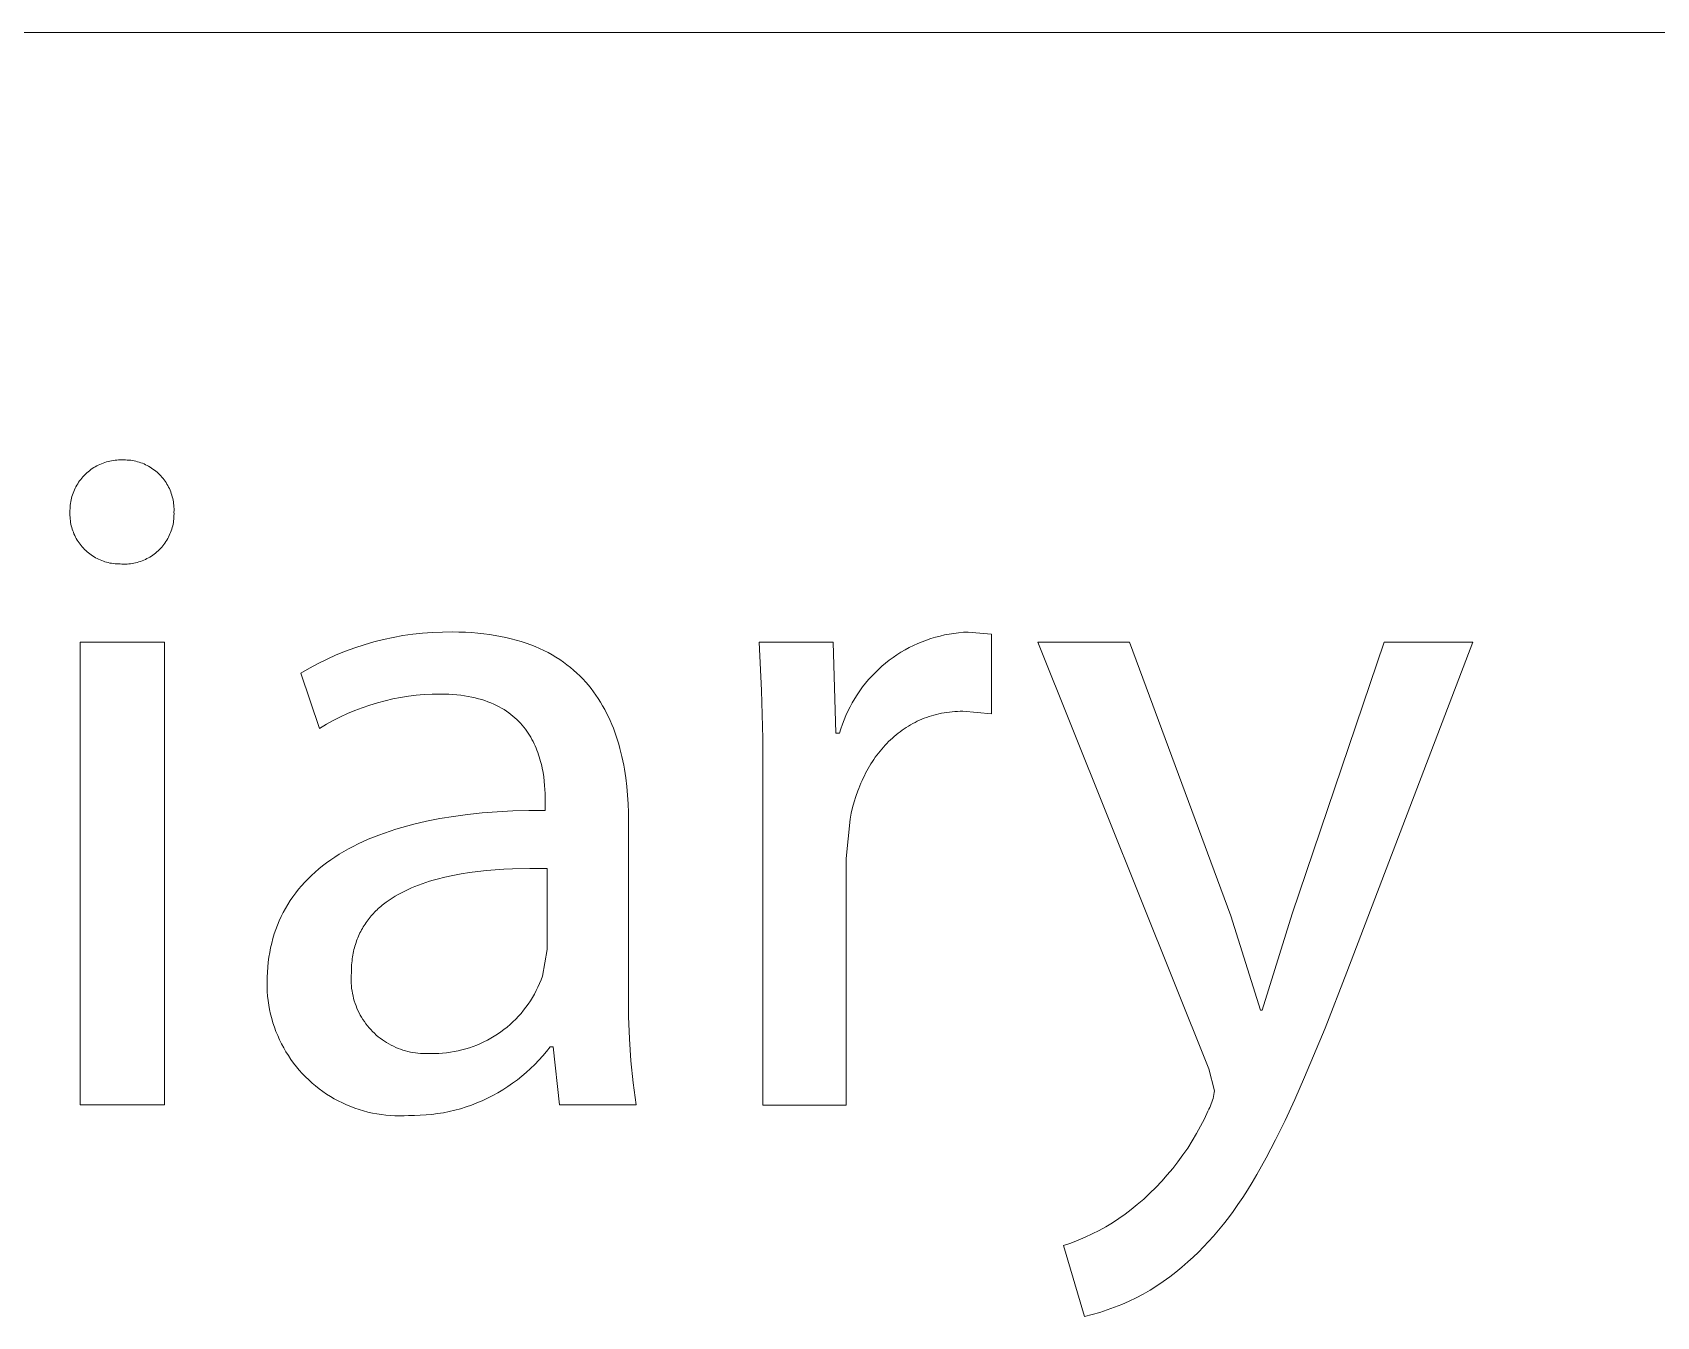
# Model space of a CAD drawing. Header units: millimetres. Extents: x 2840 to 6121, y 744 to 3036.
# Drawn here: x 5921.2 to 5977, y 1066.7 to 1110.8 of the extents above; entities that cross this region are included whole.
import ezdxf

# ---------------------------------------------------------------- set-up
doc = ezdxf.new("R2010")
doc.units = ezdxf.units.MM
doc.header["$MEASUREMENT"] = 0
doc.layers.add('Domyślny', color=7, linetype='Continuous', true_color=0x000000)

msp = doc.modelspace()

# ---------------------------------------------------------------- linework, layer by layer
at = {"layer": 'Domyślny', "color": 18, "lineweight": 15, "true_color": 0x000000}
for p, q in [((6117.842, 1110.844), (4881.001, 1110.844)), ((5923.585, 1096.054), (5923.642, 1096.074)), ((5923.642, 1096.074), (5923.7, 1096.092)), ((5923.7, 1096.092), (5923.758, 1096.107)), ((5923.758, 1096.107), (5923.817, 1096.121)), ((5923.817, 1096.121), (5923.876, 1096.133)), ((5923.876, 1096.133), (5923.936, 1096.142)), ((5923.936, 1096.142), (5923.996, 1096.15)), ((5923.996, 1096.15), (5924.056, 1096.156)), ((5924.056, 1096.156), (5924.116, 1096.159)), ((5924.116, 1096.159), (5924.177, 1096.16)), ((5924.177, 1096.16), (5924.237, 1096.159)), ((5924.237, 1096.159), (5924.296, 1096.161)), ((5924.296, 1096.161), (5924.356, 1096.161)), ((5924.356, 1096.161), (5924.415, 1096.158)), ((5924.415, 1096.158), (5924.474, 1096.154)), ((5924.474, 1096.154), (5924.533, 1096.147)), ((5924.533, 1096.147), (5924.591, 1096.139)), ((5924.591, 1096.139), (5924.65, 1096.128)), ((5924.65, 1096.128), (5924.708, 1096.115)), ((5924.708, 1096.115), (5924.765, 1096.101)), ((5924.765, 1096.101), (5924.822, 1096.084)), ((5924.822, 1096.084), (5924.878, 1096.065)), ((5924.878, 1096.065), (5924.934, 1096.045)), ((5922.814, 1095.493), (5922.852, 1095.539)), ((5922.852, 1095.539), (5922.892, 1095.585)), ((5922.892, 1095.585), (5922.933, 1095.629)), ((5922.933, 1095.629), (5922.975, 1095.672)), ((5922.975, 1095.672), (5923.02, 1095.713)), ((5923.02, 1095.713), (5923.065, 1095.753)), ((5923.065, 1095.753), (5923.112, 1095.791)), ((5923.112, 1095.791), (5923.16, 1095.827)), ((5923.16, 1095.827), (5923.21, 1095.862)), ((5923.21, 1095.862), (5923.26, 1095.895)), ((5923.26, 1095.895), (5923.312, 1095.926)), ((5923.312, 1095.926), (5923.365, 1095.955)), ((5923.365, 1095.955), (5923.419, 1095.983)), ((5923.419, 1095.983), (5923.473, 1096.008)), ((5923.473, 1096.008), (5923.529, 1096.032)), ((5923.529, 1096.032), (5923.585, 1096.054)), ((5924.934, 1096.045), (5924.989, 1096.022)), ((5924.989, 1096.022), (5925.043, 1095.998)), ((5925.043, 1095.998), (5925.096, 1095.972)), ((5925.096, 1095.972), (5925.148, 1095.944)), ((5925.148, 1095.944), (5925.199, 1095.914)), ((5925.199, 1095.914), (5925.249, 1095.882)), ((5925.249, 1095.882), (5925.298, 1095.849)), ((5925.298, 1095.849), (5925.346, 1095.814)), ((5925.346, 1095.814), (5925.393, 1095.777)), ((5925.393, 1095.777), (5925.438, 1095.739)), ((5925.438, 1095.739), (5925.482, 1095.699)), ((5925.482, 1095.699), (5925.524, 1095.658)), ((5925.524, 1095.658), (5925.565, 1095.615)), ((5925.565, 1095.615), (5925.605, 1095.571)), ((5925.605, 1095.571), (5925.643, 1095.525)), ((5925.643, 1095.525), (5925.679, 1095.479)), ((5922.513, 1094.905), (5922.531, 1094.962)), ((5922.531, 1094.962), (5922.551, 1095.019)), ((5922.551, 1095.019), (5922.572, 1095.076)), ((5922.572, 1095.076), (5922.596, 1095.131)), ((5922.596, 1095.131), (5922.622, 1095.186)), ((5922.622, 1095.186), (5922.649, 1095.24)), ((5922.649, 1095.24), (5922.679, 1095.293)), ((5922.679, 1095.293), (5922.71, 1095.344)), ((5922.71, 1095.344), (5922.743, 1095.395)), ((5922.743, 1095.395), (5922.778, 1095.444)), ((5922.778, 1095.444), (5922.814, 1095.493)), ((5925.679, 1095.479), (5925.714, 1095.431)), ((5925.714, 1095.431), (5925.747, 1095.381)), ((5925.747, 1095.381), (5925.778, 1095.331)), ((5925.778, 1095.331), (5925.808, 1095.28)), ((5925.808, 1095.28), (5925.835, 1095.227)), ((5925.835, 1095.227), (5925.861, 1095.174)), ((5925.861, 1095.174), (5925.885, 1095.12)), ((5925.885, 1095.12), (5925.908, 1095.065)), ((5925.908, 1095.065), (5925.928, 1095.009)), ((5925.928, 1095.009), (5925.946, 1094.953)), ((5925.946, 1094.953), (5925.962, 1094.896)), ((5922.444, 1094.428), (5922.446, 1094.488)), ((5922.445, 1094.368), (5922.444, 1094.428)), ((5922.446, 1094.488), (5922.449, 1094.549)), ((5922.449, 1094.549), (5922.455, 1094.609)), ((5922.455, 1094.609), (5922.462, 1094.669)), ((5922.462, 1094.669), (5922.472, 1094.728)), ((5922.472, 1094.728), (5922.484, 1094.788)), ((5922.484, 1094.788), (5922.497, 1094.846)), ((5922.497, 1094.846), (5922.513, 1094.905)), ((5925.962, 1094.896), (5925.977, 1094.838)), ((5925.977, 1094.838), (5925.989, 1094.78)), ((5925.989, 1094.78), (5925.999, 1094.722)), ((5925.999, 1094.722), (5926.007, 1094.663)), ((5926.007, 1094.663), (5926.014, 1094.604)), ((5926.014, 1094.604), (5926.018, 1094.545)), ((5926.018, 1094.545), (5926.02, 1094.486)), ((5926.02, 1094.427), (5926.018, 1094.368)), ((5926.02, 1094.486), (5926.02, 1094.427)), ((5922.444, 1094.309), (5922.445, 1094.368)), ((5922.444, 1094.25), (5922.444, 1094.309)), ((5922.447, 1094.191), (5922.444, 1094.25)), ((5922.452, 1094.132), (5922.447, 1094.191)), ((5922.458, 1094.073), (5922.452, 1094.132)), ((5922.467, 1094.015), (5922.458, 1094.073)), ((5922.478, 1093.957), (5922.467, 1094.015)), ((5922.49, 1093.899), (5922.478, 1093.957)), ((5922.505, 1093.842), (5922.49, 1093.899)), ((5922.522, 1093.785), (5922.505, 1093.842)), ((5925.959, 1093.84), (5925.943, 1093.783)), ((5925.974, 1093.897), (5925.959, 1093.84)), ((5925.987, 1093.955), (5925.974, 1093.897)), ((5925.997, 1094.014), (5925.987, 1093.955)), ((5926.006, 1094.072), (5925.997, 1094.014)), ((5926.012, 1094.131), (5926.006, 1094.072)), ((5926.017, 1094.19), (5926.012, 1094.131)), ((5926.019, 1094.249), (5926.017, 1094.19)), ((5926.018, 1094.368), (5926.02, 1094.308)), ((5926.02, 1094.308), (5926.019, 1094.249)), ((5922.54, 1093.729), (5922.522, 1093.785)), ((5922.561, 1093.674), (5922.54, 1093.729)), ((5922.583, 1093.619), (5922.561, 1093.674)), ((5922.608, 1093.565), (5922.583, 1093.619)), ((5922.634, 1093.512), (5922.608, 1093.565)), ((5922.662, 1093.46), (5922.634, 1093.512)), ((5922.691, 1093.409), (5922.662, 1093.46)), ((5922.723, 1093.359), (5922.691, 1093.409)), ((5922.756, 1093.31), (5922.723, 1093.359)), ((5922.791, 1093.263), (5922.756, 1093.31)), ((5925.709, 1093.307), (5925.674, 1093.259)), ((5925.742, 1093.356), (5925.709, 1093.307)), ((5925.773, 1093.406), (5925.742, 1093.356)), ((5925.803, 1093.457), (5925.773, 1093.406)), ((5925.831, 1093.51), (5925.803, 1093.457)), ((5925.857, 1093.563), (5925.831, 1093.51)), ((5925.881, 1093.617), (5925.857, 1093.563)), ((5925.904, 1093.671), (5925.881, 1093.617)), ((5925.924, 1093.727), (5925.904, 1093.671)), ((5925.943, 1093.783), (5925.924, 1093.727)), ((5922.828, 1093.216), (5922.791, 1093.263)), ((5922.866, 1093.171), (5922.828, 1093.216)), ((5922.905, 1093.127), (5922.866, 1093.171)), ((5922.946, 1093.085), (5922.905, 1093.127)), ((5922.989, 1093.044), (5922.946, 1093.085)), ((5923.033, 1093.005), (5922.989, 1093.044)), ((5923.078, 1092.967), (5923.033, 1093.005)), ((5923.125, 1092.93), (5923.078, 1092.967)), ((5923.172, 1092.896), (5923.125, 1092.93)), ((5923.221, 1092.863), (5923.172, 1092.896)), ((5923.271, 1092.831), (5923.221, 1092.863)), ((5923.322, 1092.802), (5923.271, 1092.831)), ((5923.375, 1092.774), (5923.322, 1092.802)), ((5923.428, 1092.748), (5923.375, 1092.774)), ((5923.481, 1092.724), (5923.428, 1092.748)), ((5923.536, 1092.702), (5923.481, 1092.724)), ((5924.982, 1092.718), (5924.927, 1092.696)), ((5925.036, 1092.743), (5924.982, 1092.718)), ((5925.089, 1092.769), (5925.036, 1092.743)), ((5925.141, 1092.796), (5925.089, 1092.769)), ((5925.192, 1092.826), (5925.141, 1092.796)), ((5925.243, 1092.858), (5925.192, 1092.826)), ((5925.292, 1092.891), (5925.243, 1092.858)), ((5925.34, 1092.926), (5925.292, 1092.891)), ((5925.386, 1092.962), (5925.34, 1092.926)), ((5925.432, 1093), (5925.386, 1092.962)), ((5925.476, 1093.04), (5925.432, 1093)), ((5925.518, 1093.081), (5925.476, 1093.04)), ((5925.559, 1093.123), (5925.518, 1093.081)), ((5925.599, 1093.167), (5925.559, 1093.123)), ((5925.637, 1093.213), (5925.599, 1093.167)), ((5925.674, 1093.259), (5925.637, 1093.213)), ((5923.592, 1092.681), (5923.536, 1092.702)), ((5923.648, 1092.663), (5923.592, 1092.681)), ((5923.704, 1092.646), (5923.648, 1092.663)), ((5923.762, 1092.632), (5923.704, 1092.646)), ((5923.819, 1092.619), (5923.762, 1092.632)), ((5923.877, 1092.609), (5923.819, 1092.619)), ((5923.936, 1092.6), (5923.877, 1092.609)), ((5923.995, 1092.594), (5923.936, 1092.6)), ((5924.053, 1092.589), (5923.995, 1092.594)), ((5924.112, 1092.587), (5924.053, 1092.589)), ((5924.172, 1092.587), (5924.112, 1092.587)), ((5924.231, 1092.583), (5924.172, 1092.587)), ((5924.29, 1092.581), (5924.231, 1092.583)), ((5924.349, 1092.581), (5924.29, 1092.581)), ((5924.408, 1092.584), (5924.349, 1092.581)), ((5924.467, 1092.588), (5924.408, 1092.584)), ((5924.526, 1092.595), (5924.467, 1092.588)), ((5924.585, 1092.603), (5924.526, 1092.595)), ((5924.643, 1092.614), (5924.585, 1092.603)), ((5924.701, 1092.626), (5924.643, 1092.614)), ((5924.758, 1092.641), (5924.701, 1092.626)), ((5924.815, 1092.657), (5924.758, 1092.641)), ((5924.871, 1092.676), (5924.815, 1092.657)), ((5924.927, 1092.696), (5924.871, 1092.676)), ((5932.884, 1089.909), (5933.215, 1089.993)), ((5933.215, 1089.993), (5933.549, 1090.065)), ((5933.549, 1090.065), (5933.886, 1090.125)), ((5933.886, 1090.125), (5934.224, 1090.173)), ((5934.224, 1090.173), (5934.564, 1090.21)), ((5934.564, 1090.21), (5934.905, 1090.235)), ((5934.905, 1090.235), (5935.246, 1090.248)), ((5935.246, 1090.248), (5935.588, 1090.25)), ((5935.588, 1090.25), (5935.813, 1090.247)), ((5935.813, 1090.247), (5936.033, 1090.24)), ((5936.033, 1090.24), (5936.248, 1090.228)), ((5936.248, 1090.228), (5936.457, 1090.212)), ((5936.457, 1090.212), (5936.662, 1090.191)), ((5936.662, 1090.191), (5936.861, 1090.165)), ((5936.861, 1090.165), (5937.055, 1090.135)), ((5937.055, 1090.135), (5937.244, 1090.101)), ((5937.244, 1090.101), (5937.428, 1090.063)), ((5937.428, 1090.063), (5937.608, 1090.02)), ((5937.608, 1090.02), (5937.782, 1089.974)), ((5937.782, 1089.974), (5937.952, 1089.923)), ((5937.952, 1089.923), (5938.117, 1089.869)), ((5951.726, 1089.914), (5951.878, 1089.971)), ((5951.878, 1089.971), (5952.032, 1090.023)), ((5952.032, 1090.023), (5952.187, 1090.07)), ((5952.187, 1090.07), (5952.344, 1090.112)), ((5952.344, 1090.112), (5952.502, 1090.148)), ((5952.502, 1090.148), (5952.662, 1090.179)), ((5952.662, 1090.179), (5952.822, 1090.204)), ((5952.822, 1090.204), (5952.983, 1090.224)), ((5952.983, 1090.224), (5953.145, 1090.239)), ((5953.145, 1090.239), (5953.307, 1090.247)), ((5953.307, 1090.247), (5954.115, 1090.171)), ((5954.115, 1090.171), (5954.115, 1087.439)), ((5922.795, 1089.899), (5925.69, 1089.899)), ((5922.795, 1074.002), (5922.795, 1089.899)), ((5925.69, 1089.899), (5925.69, 1074.002)), ((5931.281, 1089.322), (5931.593, 1089.462)), ((5931.593, 1089.462), (5931.91, 1089.59)), ((5931.91, 1089.59), (5932.231, 1089.708)), ((5932.231, 1089.708), (5932.555, 1089.814)), ((5932.555, 1089.814), (5932.884, 1089.909)), ((5938.117, 1089.869), (5938.278, 1089.81)), ((5938.278, 1089.81), (5938.434, 1089.748)), ((5938.434, 1089.748), (5938.585, 1089.682)), ((5938.585, 1089.682), (5938.732, 1089.613)), ((5938.732, 1089.613), (5938.874, 1089.54)), ((5938.874, 1089.54), (5939.013, 1089.464)), ((5939.013, 1089.464), (5939.146, 1089.384)), ((5939.146, 1089.384), (5939.276, 1089.302)), ((5946.212, 1088.246), (5946.128, 1089.898)), ((5946.128, 1089.898), (5948.674, 1089.898)), ((5948.674, 1089.898), (5948.761, 1086.773)), ((5950.599, 1089.278), (5950.73, 1089.374)), ((5950.73, 1089.374), (5950.864, 1089.465)), ((5950.864, 1089.465), (5951.001, 1089.552)), ((5951.001, 1089.552), (5951.141, 1089.634)), ((5951.141, 1089.634), (5951.284, 1089.712)), ((5951.284, 1089.712), (5951.429, 1089.784)), ((5951.429, 1089.784), (5951.576, 1089.852)), ((5951.576, 1089.852), (5951.726, 1089.914)), ((5961.581, 1075.247), (5955.703, 1089.899)), ((5955.703, 1089.899), (5958.849, 1089.899)), ((5958.849, 1089.899), (5962.335, 1080.503)), ((5964.444, 1080.568), (5967.601, 1089.899)), ((5970.649, 1089.899), (5966.323, 1078.569)), ((5967.601, 1089.899), (5970.649, 1089.899)), ((5930.376, 1088.84), (5930.672, 1089.011)), ((5931.021, 1086.939), (5930.376, 1088.84)), ((5930.672, 1089.011), (5930.974, 1089.172)), ((5930.974, 1089.172), (5931.281, 1089.322)), ((5939.276, 1089.302), (5939.401, 1089.215)), ((5939.401, 1089.215), (5939.523, 1089.126)), ((5939.523, 1089.126), (5939.64, 1089.034)), ((5939.64, 1089.034), (5939.753, 1088.939)), ((5939.753, 1088.939), (5939.862, 1088.841)), ((5939.862, 1088.841), (5939.968, 1088.74)), ((5949.997, 1088.734), (5950.11, 1088.851)), ((5950.11, 1088.851), (5950.227, 1088.964)), ((5950.227, 1088.964), (5950.347, 1089.073)), ((5950.347, 1089.073), (5950.471, 1089.177)), ((5950.471, 1089.177), (5950.599, 1089.278)), ((5939.968, 1088.74), (5940.069, 1088.636)), ((5940.069, 1088.636), (5940.167, 1088.53)), ((5940.167, 1088.53), (5940.261, 1088.421)), ((5940.261, 1088.421), (5940.351, 1088.309)), ((5940.351, 1088.309), (5940.438, 1088.196)), ((5949.588, 1088.231), (5949.684, 1088.362)), ((5949.684, 1088.362), (5949.784, 1088.49)), ((5949.784, 1088.49), (5949.889, 1088.614)), ((5949.889, 1088.614), (5949.997, 1088.734)), ((5932.748, 1087.738), (5932.491, 1087.65)), ((5933.009, 1087.818), (5932.748, 1087.738)), ((5933.273, 1087.888), (5933.009, 1087.818)), ((5933.538, 1087.949), (5933.273, 1087.888)), ((5933.806, 1088.001), (5933.538, 1087.949)), ((5934.075, 1088.043), (5933.806, 1088.001)), ((5934.346, 1088.076), (5934.075, 1088.043)), ((5934.617, 1088.1), (5934.346, 1088.076)), ((5934.889, 1088.114), (5934.617, 1088.1)), ((5935.162, 1088.119), (5934.889, 1088.114)), ((5935.312, 1088.117), (5935.162, 1088.119)), ((5935.459, 1088.112), (5935.312, 1088.117)), ((5935.601, 1088.104), (5935.459, 1088.112)), ((5935.739, 1088.092), (5935.601, 1088.104)), ((5935.873, 1088.077), (5935.739, 1088.092)), ((5936.003, 1088.06), (5935.873, 1088.077)), ((5936.13, 1088.039), (5936.003, 1088.06)), ((5936.252, 1088.015), (5936.13, 1088.039)), ((5936.371, 1087.989), (5936.252, 1088.015)), ((5936.486, 1087.959), (5936.371, 1087.989)), ((5936.597, 1087.927), (5936.486, 1087.959)), ((5936.705, 1087.893), (5936.597, 1087.927)), ((5936.809, 1087.856), (5936.705, 1087.893)), ((5936.91, 1087.816), (5936.809, 1087.856)), ((5937.007, 1087.774), (5936.91, 1087.816)), ((5937.101, 1087.73), (5937.007, 1087.774)), ((5937.191, 1087.683), (5937.101, 1087.73)), ((5940.438, 1088.196), (5940.521, 1088.079)), ((5940.521, 1088.079), (5940.601, 1087.961)), ((5940.601, 1087.961), (5940.677, 1087.84)), ((5940.677, 1087.84), (5940.749, 1087.718)), ((5940.749, 1087.718), (5940.819, 1087.593)), ((5946.256, 1086.592), (5946.212, 1088.246)), ((5949.251, 1087.677), (5949.328, 1087.82)), ((5949.328, 1087.82), (5949.41, 1087.96)), ((5949.41, 1087.96), (5949.497, 1088.097)), ((5949.497, 1088.097), (5949.588, 1088.231)), ((5931.494, 1087.21), (5931.255, 1087.079)), ((5931.737, 1087.333), (5931.494, 1087.21)), ((5931.985, 1087.447), (5931.737, 1087.333)), ((5932.236, 1087.553), (5931.985, 1087.447)), ((5932.491, 1087.65), (5932.236, 1087.553)), ((5937.278, 1087.635), (5937.191, 1087.683)), ((5937.363, 1087.584), (5937.278, 1087.635)), ((5937.443, 1087.532), (5937.363, 1087.584)), ((5937.521, 1087.477), (5937.443, 1087.532)), ((5937.596, 1087.421), (5937.521, 1087.477)), ((5937.668, 1087.363), (5937.596, 1087.421)), ((5937.737, 1087.303), (5937.668, 1087.363)), ((5937.803, 1087.242), (5937.737, 1087.303)), ((5937.867, 1087.179), (5937.803, 1087.242)), ((5937.927, 1087.115), (5937.867, 1087.179)), ((5940.819, 1087.593), (5940.885, 1087.466)), ((5940.885, 1087.466), (5940.948, 1087.338)), ((5940.948, 1087.338), (5941.008, 1087.208)), ((5941.008, 1087.208), (5941.065, 1087.076)), ((5948.991, 1087.082), (5949.049, 1087.234)), ((5949.049, 1087.234), (5949.111, 1087.384)), ((5949.111, 1087.384), (5949.178, 1087.532)), ((5949.178, 1087.532), (5949.251, 1087.677)), ((5951.485, 1087.144), (5951.408, 1087.104)), ((5951.562, 1087.182), (5951.485, 1087.144)), ((5951.641, 1087.218), (5951.562, 1087.182)), ((5951.721, 1087.252), (5951.641, 1087.218)), ((5951.801, 1087.285), (5951.721, 1087.252)), ((5951.883, 1087.315), (5951.801, 1087.285)), ((5951.966, 1087.344), (5951.883, 1087.315)), ((5952.05, 1087.37), (5951.966, 1087.344)), ((5952.135, 1087.395), (5952.05, 1087.37)), ((5952.221, 1087.418), (5952.135, 1087.395)), ((5952.307, 1087.438), (5952.221, 1087.418)), ((5952.395, 1087.456), (5952.307, 1087.438)), ((5952.484, 1087.473), (5952.395, 1087.456)), ((5952.574, 1087.487), (5952.484, 1087.473)), ((5952.664, 1087.499), (5952.574, 1087.487)), ((5952.756, 1087.509), (5952.664, 1087.499)), ((5952.849, 1087.517), (5952.756, 1087.509)), ((5952.942, 1087.522), (5952.849, 1087.517)), ((5953.037, 1087.526), (5952.942, 1087.522)), ((5953.132, 1087.527), (5953.037, 1087.526)), ((5954.115, 1087.439), (5953.132, 1087.527)), ((5931.255, 1087.079), (5931.021, 1086.939)), ((5937.985, 1087.049), (5937.927, 1087.115)), ((5938.04, 1086.983), (5937.985, 1087.049)), ((5938.093, 1086.914), (5938.04, 1086.983)), ((5938.143, 1086.845), (5938.093, 1086.914)), ((5938.191, 1086.775), (5938.143, 1086.845)), ((5938.237, 1086.704), (5938.191, 1086.775)), ((5938.28, 1086.632), (5938.237, 1086.704)), ((5938.321, 1086.559), (5938.28, 1086.632)), ((5941.065, 1087.076), (5941.118, 1086.942)), ((5941.118, 1086.942), (5941.169, 1086.807)), ((5941.169, 1086.807), (5941.216, 1086.67)), ((5941.216, 1086.67), (5941.261, 1086.532)), ((5946.259, 1084.937), (5946.256, 1086.592)), ((5948.761, 1086.773), (5948.893, 1086.773)), ((5948.893, 1086.773), (5948.939, 1086.928)), ((5948.939, 1086.928), (5948.991, 1087.082)), ((5950.705, 1086.606), (5950.641, 1086.547)), ((5950.77, 1086.663), (5950.705, 1086.606)), ((5950.836, 1086.719), (5950.77, 1086.663)), ((5950.904, 1086.773), (5950.836, 1086.719)), ((5950.973, 1086.826), (5950.904, 1086.773)), ((5951.042, 1086.876), (5950.973, 1086.826)), ((5951.113, 1086.925), (5951.042, 1086.876)), ((5951.185, 1086.973), (5951.113, 1086.925)), ((5951.259, 1087.018), (5951.185, 1086.973)), ((5951.333, 1087.062), (5951.259, 1087.018)), ((5951.408, 1087.104), (5951.333, 1087.062)), ((5938.359, 1086.486), (5938.321, 1086.559)), ((5938.396, 1086.411), (5938.359, 1086.486)), ((5938.43, 1086.337), (5938.396, 1086.411)), ((5938.462, 1086.261), (5938.43, 1086.337)), ((5938.493, 1086.186), (5938.462, 1086.261)), ((5938.521, 1086.11), (5938.493, 1086.186)), ((5938.548, 1086.033), (5938.521, 1086.11)), ((5938.572, 1085.957), (5938.548, 1086.033)), ((5941.261, 1086.532), (5941.303, 1086.393)), ((5941.303, 1086.393), (5941.342, 1086.252)), ((5941.342, 1086.252), (5941.379, 1086.11)), ((5941.379, 1086.11), (5941.413, 1085.968)), ((5950.172, 1086.018), (5950.119, 1085.946)), ((5950.227, 1086.09), (5950.172, 1086.018)), ((5950.282, 1086.16), (5950.227, 1086.09)), ((5950.339, 1086.228), (5950.282, 1086.16)), ((5950.397, 1086.295), (5950.339, 1086.228)), ((5950.456, 1086.36), (5950.397, 1086.295)), ((5950.516, 1086.424), (5950.456, 1086.36)), ((5950.578, 1086.486), (5950.516, 1086.424)), ((5950.641, 1086.547), (5950.578, 1086.486)), ((5938.595, 1085.88), (5938.572, 1085.957)), ((5938.617, 1085.804), (5938.595, 1085.88)), ((5938.636, 1085.727), (5938.617, 1085.804)), ((5938.655, 1085.651), (5938.636, 1085.727)), ((5938.671, 1085.575), (5938.655, 1085.651)), ((5938.7, 1085.423), (5938.671, 1085.575)), ((5941.413, 1085.968), (5941.444, 1085.824)), ((5941.444, 1085.824), (5941.473, 1085.679)), ((5941.473, 1085.679), (5941.499, 1085.533)), ((5941.499, 1085.533), (5941.544, 1085.24)), ((5949.829, 1085.48), (5949.785, 1085.398)), ((5949.874, 1085.561), (5949.829, 1085.48)), ((5949.92, 1085.641), (5949.874, 1085.561)), ((5949.968, 1085.719), (5949.92, 1085.641)), ((5950.017, 1085.796), (5949.968, 1085.719)), ((5950.068, 1085.871), (5950.017, 1085.796)), ((5950.119, 1085.946), (5950.068, 1085.871)), ((5938.724, 1085.274), (5938.7, 1085.423)), ((5938.742, 1085.126), (5938.724, 1085.274)), ((5938.757, 1084.982), (5938.742, 1085.126)), ((5938.767, 1084.842), (5938.757, 1084.982)), ((5941.544, 1085.24), (5941.58, 1084.944)), ((5941.58, 1084.944), (5941.608, 1084.646)), ((5946.259, 1074.001), (5946.259, 1084.937)), ((5949.586, 1084.968), (5949.551, 1084.879)), ((5949.623, 1085.056), (5949.586, 1084.968)), ((5949.662, 1085.144), (5949.623, 1085.056)), ((5949.701, 1085.23), (5949.662, 1085.144)), ((5949.742, 1085.314), (5949.701, 1085.23)), ((5949.785, 1085.398), (5949.742, 1085.314)), ((5938.774, 1084.705), (5938.767, 1084.842)), ((5938.777, 1084.574), (5938.774, 1084.705)), ((5938.778, 1084.448), (5938.777, 1084.574)), ((5938.778, 1084.12), (5938.778, 1084.448)), ((5941.608, 1084.646), (5941.626, 1084.347)), ((5941.626, 1084.347), (5941.637, 1084.048)), ((5949.394, 1084.414), (5949.341, 1084.221)), ((5949.452, 1084.603), (5949.394, 1084.414)), ((5949.516, 1084.788), (5949.452, 1084.603)), ((5949.551, 1084.879), (5949.516, 1084.788)), ((5934.699, 1083.75), (5935.151, 1083.839)), ((5935.151, 1083.839), (5935.62, 1083.915)), ((5935.62, 1083.915), (5936.106, 1083.98)), ((5936.106, 1083.98), (5936.608, 1084.033)), ((5936.608, 1084.033), (5937.126, 1084.073)), ((5937.126, 1084.073), (5937.661, 1084.101)), ((5937.661, 1084.101), (5938.212, 1084.117)), ((5938.212, 1084.117), (5938.778, 1084.12)), ((5941.637, 1084.048), (5941.641, 1083.749)), ((5949.253, 1083.823), (5949.122, 1082.468)), ((5949.294, 1084.024), (5949.253, 1083.823)), ((5949.341, 1084.221), (5949.294, 1084.024)), ((5932.874, 1083.203), (5933.06, 1083.275)), ((5933.06, 1083.275), (5933.25, 1083.345)), ((5933.25, 1083.345), (5933.444, 1083.412)), ((5933.444, 1083.412), (5933.642, 1083.475)), ((5933.642, 1083.475), (5933.845, 1083.536)), ((5933.845, 1083.536), (5934.052, 1083.594)), ((5934.052, 1083.594), (5934.263, 1083.649)), ((5934.263, 1083.649), (5934.699, 1083.75)), ((5941.641, 1083.749), (5941.641, 1077.805)), ((5931.7, 1082.615), (5931.854, 1082.708)), ((5931.854, 1082.708), (5932.013, 1082.797)), ((5932.013, 1082.797), (5932.177, 1082.884)), ((5932.177, 1082.884), (5932.344, 1082.968)), ((5932.344, 1082.968), (5932.517, 1083.049)), ((5932.517, 1083.049), (5932.693, 1083.128)), ((5932.693, 1083.128), (5932.874, 1083.203)), ((5930.868, 1082.001), (5930.995, 1082.11)), ((5930.995, 1082.11), (5931.127, 1082.217)), ((5931.127, 1082.217), (5931.263, 1082.32)), ((5931.263, 1082.32), (5931.404, 1082.421)), ((5931.404, 1082.421), (5931.55, 1082.52)), ((5931.55, 1082.52), (5931.7, 1082.615)), ((5937.651, 1082.112), (5937.352, 1082.098)), ((5938.25, 1082.125), (5937.651, 1082.112)), ((5938.844, 1082.121), (5938.25, 1082.125)), ((5938.844, 1079.346), (5938.844, 1082.121)), ((5949.122, 1082.468), (5949.122, 1074.001)), ((5930.405, 1081.535), (5930.513, 1081.656)), ((5930.513, 1081.656), (5930.627, 1081.773)), ((5930.627, 1081.773), (5930.745, 1081.888)), ((5930.745, 1081.888), (5930.868, 1082.001)), ((5934.421, 1081.556), (5934.299, 1081.509)), ((5934.545, 1081.602), (5934.421, 1081.556)), ((5934.671, 1081.645), (5934.545, 1081.602)), ((5934.8, 1081.685), (5934.671, 1081.645)), ((5934.93, 1081.724), (5934.8, 1081.685)), ((5935.062, 1081.761), (5934.93, 1081.724)), ((5935.332, 1081.828), (5935.062, 1081.761)), ((5935.607, 1081.887), (5935.332, 1081.828)), ((5935.889, 1081.939), (5935.607, 1081.887)), ((5936.175, 1081.984), (5935.889, 1081.939)), ((5936.465, 1082.022), (5936.175, 1081.984)), ((5936.758, 1082.053), (5936.465, 1082.022)), ((5937.054, 1082.078), (5936.758, 1082.053)), ((5937.352, 1082.098), (5937.054, 1082.078)), ((5929.931, 1080.892), (5930.016, 1081.026)), ((5930.016, 1081.026), (5930.106, 1081.157)), ((5930.106, 1081.157), (5930.201, 1081.286)), ((5930.201, 1081.286), (5930.3, 1081.412)), ((5930.3, 1081.412), (5930.405, 1081.535)), ((5933.413, 1081.042), (5933.315, 1080.972)), ((5933.514, 1081.109), (5933.413, 1081.042)), ((5933.618, 1081.174), (5933.514, 1081.109)), ((5933.725, 1081.236), (5933.618, 1081.174)), ((5933.835, 1081.295), (5933.725, 1081.236)), ((5933.947, 1081.352), (5933.835, 1081.295)), ((5934.062, 1081.407), (5933.947, 1081.352)), ((5934.179, 1081.459), (5934.062, 1081.407)), ((5934.299, 1081.509), (5934.179, 1081.459)), ((5929.637, 1080.329), (5929.703, 1080.474)), ((5929.703, 1080.474), (5929.774, 1080.616)), ((5929.774, 1080.616), (5929.85, 1080.755)), ((5929.85, 1080.755), (5929.931, 1080.892)), ((5932.759, 1080.451), (5932.723, 1080.406)), ((5932.797, 1080.496), (5932.759, 1080.451)), ((5932.835, 1080.539), (5932.797, 1080.496)), ((5932.875, 1080.582), (5932.835, 1080.539)), ((5932.915, 1080.624), (5932.875, 1080.582)), ((5932.956, 1080.666), (5932.915, 1080.624)), ((5932.998, 1080.707), (5932.956, 1080.666)), ((5933.041, 1080.747), (5932.998, 1080.707)), ((5933.085, 1080.786), (5933.041, 1080.747)), ((5933.129, 1080.825), (5933.085, 1080.786)), ((5933.174, 1080.863), (5933.129, 1080.825)), ((5933.221, 1080.9), (5933.174, 1080.863)), ((5933.315, 1080.972), (5933.221, 1080.9)), ((5962.335, 1080.503), (5963.351, 1077.258)), ((5963.416, 1077.258), (5964.444, 1080.568)), ((5929.42, 1079.724), (5929.467, 1079.879)), ((5929.467, 1079.879), (5929.519, 1080.032)), ((5929.519, 1080.032), (5929.575, 1080.182)), ((5929.575, 1080.182), (5929.637, 1080.329)), ((5932.411, 1079.913), (5932.385, 1079.859)), ((5932.437, 1079.965), (5932.411, 1079.913)), ((5932.465, 1080.017), (5932.437, 1079.965)), ((5932.494, 1080.069), (5932.465, 1080.017)), ((5932.523, 1080.119), (5932.494, 1080.069)), ((5932.554, 1080.169), (5932.523, 1080.119)), ((5932.586, 1080.218), (5932.554, 1080.169)), ((5932.619, 1080.266), (5932.586, 1080.218)), ((5932.652, 1080.313), (5932.619, 1080.266)), ((5932.687, 1080.36), (5932.652, 1080.313)), ((5932.723, 1080.406), (5932.687, 1080.36)), ((5929.308, 1079.242), (5929.34, 1079.405)), ((5929.34, 1079.405), (5929.378, 1079.566)), ((5929.378, 1079.566), (5929.42, 1079.724)), ((5932.205, 1079.339), (5932.19, 1079.277)), ((5932.22, 1079.4), (5932.205, 1079.339)), ((5932.237, 1079.46), (5932.22, 1079.4)), ((5932.255, 1079.52), (5932.237, 1079.46)), ((5932.274, 1079.578), (5932.255, 1079.52)), ((5932.294, 1079.636), (5932.274, 1079.578)), ((5932.315, 1079.693), (5932.294, 1079.636)), ((5932.337, 1079.749), (5932.315, 1079.693)), ((5932.361, 1079.804), (5932.337, 1079.749)), ((5932.385, 1079.859), (5932.361, 1079.804)), ((5938.68, 1078.428), (5938.844, 1079.346)), ((5929.241, 1078.737), (5929.258, 1078.908)), ((5929.258, 1078.908), (5929.281, 1079.076)), ((5929.281, 1079.076), (5929.308, 1079.242)), ((5932.124, 1078.819), (5932.119, 1078.75)), ((5932.13, 1078.887), (5932.124, 1078.819)), ((5932.137, 1078.954), (5932.13, 1078.887)), ((5932.145, 1079.02), (5932.137, 1078.954)), ((5932.155, 1079.086), (5932.145, 1079.02)), ((5932.165, 1079.15), (5932.155, 1079.086)), ((5932.177, 1079.214), (5932.165, 1079.15)), ((5932.19, 1079.277), (5932.177, 1079.214)), ((5929.218, 1078.209), (5929.221, 1078.388)), ((5929.219, 1078.053), (5929.218, 1078.209)), ((5929.221, 1078.388), (5929.228, 1078.564)), ((5929.228, 1078.564), (5929.241, 1078.737)), ((5932.108, 1078.449), (5932.105, 1078.361)), ((5932.105, 1078.361), (5932.105, 1078.272)), ((5932.105, 1078.272), (5932.109, 1078.184)), ((5932.114, 1078.537), (5932.108, 1078.449)), ((5932.116, 1078.68), (5932.114, 1078.609)), ((5932.114, 1078.609), (5932.114, 1078.537)), ((5932.119, 1078.75), (5932.116, 1078.68)), ((5938.583, 1078.176), (5938.634, 1078.301)), ((5938.634, 1078.301), (5938.68, 1078.428)), ((5966.323, 1078.569), (5965.573, 1076.646)), ((5929.226, 1077.897), (5929.219, 1078.053)), ((5929.238, 1077.741), (5929.226, 1077.897)), ((5929.255, 1077.586), (5929.238, 1077.741)), ((5932.109, 1078.184), (5932.115, 1078.096)), ((5932.115, 1078.096), (5932.124, 1078.008)), ((5932.124, 1078.008), (5932.137, 1077.921)), ((5932.137, 1077.921), (5932.152, 1077.834)), ((5932.152, 1077.834), (5932.171, 1077.748)), ((5932.171, 1077.748), (5932.192, 1077.662)), ((5932.192, 1077.662), (5932.216, 1077.577)), ((5938.267, 1077.582), (5938.338, 1077.696)), ((5938.338, 1077.696), (5938.405, 1077.813)), ((5938.405, 1077.813), (5938.469, 1077.932)), ((5938.469, 1077.932), (5938.528, 1078.053)), ((5938.528, 1078.053), (5938.583, 1078.176)), ((5941.641, 1077.805), (5941.641, 1077.042)), ((5929.278, 1077.432), (5929.255, 1077.586)), ((5929.306, 1077.278), (5929.278, 1077.432)), ((5929.339, 1077.126), (5929.306, 1077.278)), ((5929.378, 1076.974), (5929.339, 1077.126)), ((5932.216, 1077.577), (5932.244, 1077.493)), ((5932.244, 1077.493), (5932.274, 1077.41)), ((5932.274, 1077.41), (5932.307, 1077.329)), ((5932.307, 1077.329), (5932.342, 1077.248)), ((5932.342, 1077.248), (5932.381, 1077.168)), ((5932.381, 1077.168), (5932.422, 1077.09)), ((5932.422, 1077.09), (5932.466, 1077.014)), ((5937.855, 1077.049), (5937.944, 1077.15)), ((5937.944, 1077.15), (5938.031, 1077.254)), ((5938.031, 1077.254), (5938.113, 1077.36)), ((5938.113, 1077.36), (5938.192, 1077.47)), ((5938.192, 1077.47), (5938.267, 1077.582)), ((5963.351, 1077.258), (5963.416, 1077.258)), ((5929.421, 1076.825), (5929.378, 1076.974)), ((5929.47, 1076.676), (5929.421, 1076.825)), ((5929.524, 1076.53), (5929.47, 1076.676)), ((5929.583, 1076.385), (5929.524, 1076.53)), ((5932.466, 1077.014), (5932.513, 1076.939)), ((5932.513, 1076.939), (5932.562, 1076.866)), ((5932.562, 1076.866), (5932.613, 1076.794)), ((5932.613, 1076.794), (5932.667, 1076.724)), ((5932.667, 1076.724), (5932.724, 1076.656)), ((5932.724, 1076.656), (5932.782, 1076.59)), ((5932.782, 1076.59), (5932.843, 1076.526)), ((5932.843, 1076.526), (5932.907, 1076.465)), ((5937.25, 1076.514), (5937.359, 1076.595)), ((5937.359, 1076.595), (5937.464, 1076.679)), ((5937.464, 1076.679), (5937.566, 1076.766)), ((5937.566, 1076.766), (5937.666, 1076.857)), ((5937.666, 1076.857), (5937.762, 1076.952)), ((5937.762, 1076.952), (5937.855, 1077.049)), ((5941.641, 1077.042), (5941.668, 1076.279)), ((5965.573, 1076.646), (5964.87, 1074.953)), ((5929.647, 1076.243), (5929.583, 1076.385)), ((5929.715, 1076.102), (5929.647, 1076.243)), ((5929.789, 1075.965), (5929.715, 1076.102)), ((5932.907, 1076.465), (5932.972, 1076.405)), ((5932.972, 1076.405), (5933.039, 1076.348)), ((5933.039, 1076.348), (5933.108, 1076.293)), ((5933.108, 1076.293), (5933.179, 1076.241)), ((5933.179, 1076.241), (5933.252, 1076.191)), ((5933.252, 1076.191), (5933.326, 1076.143)), ((5933.326, 1076.143), (5933.402, 1076.099)), ((5933.402, 1076.099), (5933.48, 1076.056)), ((5933.48, 1076.056), (5933.559, 1076.017)), ((5933.559, 1076.017), (5933.639, 1075.98)), ((5933.639, 1075.98), (5933.721, 1075.946)), ((5936.172, 1075.967), (5936.3, 1076.012)), ((5936.3, 1076.012), (5936.426, 1076.06)), ((5936.426, 1076.06), (5936.55, 1076.113)), ((5936.55, 1076.113), (5936.672, 1076.169)), ((5936.672, 1076.169), (5936.792, 1076.23)), ((5936.792, 1076.23), (5936.91, 1076.295)), ((5936.91, 1076.295), (5937.026, 1076.364)), ((5937.026, 1076.364), (5937.14, 1076.437)), ((5937.14, 1076.437), (5937.25, 1076.514)), ((5938.942, 1076.002), (5938.819, 1075.844)), ((5939.052, 1076.002), (5938.942, 1076.002)), ((5939.27, 1074.003), (5939.052, 1076.002)), ((5941.668, 1076.279), (5941.72, 1075.518)), ((5929.867, 1075.83), (5929.789, 1075.965)), ((5929.95, 1075.697), (5929.867, 1075.83)), ((5930.037, 1075.568), (5929.95, 1075.697)), ((5930.129, 1075.441), (5930.037, 1075.568)), ((5930.225, 1075.318), (5930.129, 1075.441)), ((5933.721, 1075.946), (5933.803, 1075.915)), ((5933.803, 1075.915), (5933.887, 1075.887)), ((5933.887, 1075.887), (5933.971, 1075.862)), ((5933.971, 1075.862), (5934.057, 1075.839)), ((5934.057, 1075.839), (5934.143, 1075.82)), ((5934.143, 1075.82), (5934.229, 1075.803)), ((5934.229, 1075.803), (5934.317, 1075.79)), ((5934.317, 1075.79), (5934.404, 1075.779)), ((5934.404, 1075.779), (5934.492, 1075.772)), ((5934.492, 1075.772), (5934.58, 1075.768)), ((5934.58, 1075.768), (5934.669, 1075.766)), ((5934.669, 1075.766), (5934.757, 1075.768)), ((5934.757, 1075.768), (5934.845, 1075.773)), ((5934.845, 1075.773), (5934.98, 1075.772)), ((5934.98, 1075.772), (5935.115, 1075.775)), ((5935.115, 1075.775), (5935.249, 1075.783)), ((5935.249, 1075.783), (5935.383, 1075.796)), ((5935.383, 1075.796), (5935.517, 1075.813)), ((5935.517, 1075.813), (5935.65, 1075.835)), ((5935.65, 1075.835), (5935.782, 1075.862)), ((5935.782, 1075.862), (5935.914, 1075.892)), ((5935.914, 1075.892), (5936.044, 1075.928)), ((5936.044, 1075.928), (5936.172, 1075.967)), ((5938.557, 1075.541), (5938.419, 1075.396)), ((5938.691, 1075.69), (5938.557, 1075.541)), ((5938.819, 1075.844), (5938.691, 1075.69)), ((5941.72, 1075.518), (5941.799, 1074.759)), ((5930.325, 1075.198), (5930.225, 1075.318)), ((5930.429, 1075.082), (5930.325, 1075.198)), ((5930.537, 1074.97), (5930.429, 1075.082)), ((5930.649, 1074.861), (5930.537, 1074.97)), ((5930.765, 1074.756), (5930.649, 1074.861)), ((5937.818, 1074.866), (5937.657, 1074.746)), ((5937.975, 1074.99), (5937.818, 1074.866)), ((5938.127, 1075.12), (5937.975, 1074.99)), ((5938.275, 1075.256), (5938.127, 1075.12)), ((5938.419, 1075.396), (5938.275, 1075.256)), ((5961.778, 1074.493), (5961.581, 1075.247)), ((5964.87, 1074.953), (5964.532, 1074.188)), ((5930.884, 1074.655), (5930.765, 1074.756)), ((5931.006, 1074.558), (5930.884, 1074.655)), ((5931.132, 1074.466), (5931.006, 1074.558)), ((5931.261, 1074.378), (5931.132, 1074.466)), ((5931.393, 1074.294), (5931.261, 1074.378)), ((5931.527, 1074.215), (5931.393, 1074.294)), ((5936.975, 1074.325), (5936.797, 1074.234)), ((5937.151, 1074.422), (5936.975, 1074.325)), ((5937.323, 1074.524), (5937.151, 1074.422)), ((5937.492, 1074.632), (5937.323, 1074.524)), ((5937.657, 1074.746), (5937.492, 1074.632)), ((5941.799, 1074.759), (5941.903, 1074.003)), ((5961.725, 1074.229), (5961.742, 1074.295)), ((5961.742, 1074.295), (5961.756, 1074.36)), ((5961.756, 1074.36), (5961.768, 1074.427)), ((5961.768, 1074.427), (5961.778, 1074.493)), ((5925.69, 1074.002), (5922.795, 1074.002)), ((5931.665, 1074.141), (5931.527, 1074.215)), ((5931.805, 1074.071), (5931.665, 1074.141)), ((5931.947, 1074.007), (5931.805, 1074.071)), ((5932.091, 1073.947), (5931.947, 1074.007)), ((5932.237, 1073.892), (5932.091, 1073.947)), ((5932.385, 1073.842), (5932.237, 1073.892)), ((5932.535, 1073.798), (5932.385, 1073.842)), ((5932.686, 1073.758), (5932.535, 1073.798)), ((5932.838, 1073.724), (5932.686, 1073.758)), ((5935.277, 1073.737), (5935.079, 1073.704)), ((5935.474, 1073.776), (5935.277, 1073.737)), ((5935.669, 1073.822), (5935.474, 1073.776)), ((5935.862, 1073.875), (5935.669, 1073.822)), ((5936.054, 1073.934), (5935.862, 1073.875)), ((5936.243, 1074), (5936.054, 1073.934)), ((5936.43, 1074.072), (5936.243, 1074)), ((5936.615, 1074.15), (5936.43, 1074.072)), ((5936.797, 1074.234), (5936.615, 1074.15)), ((5941.903, 1074.003), (5939.27, 1074.003)), ((5949.122, 1074.001), (5946.259, 1074.001)), ((5961.426, 1073.531), (5961.548, 1073.794)), ((5961.548, 1073.794), (5961.58, 1073.853)), ((5961.58, 1073.853), (5961.609, 1073.914)), ((5961.609, 1073.914), (5961.637, 1073.975)), ((5961.637, 1073.975), (5961.662, 1074.038)), ((5961.662, 1074.038), (5961.686, 1074.101)), ((5961.686, 1074.101), (5961.707, 1074.165)), ((5961.707, 1074.165), (5961.725, 1074.229)), ((5964.532, 1074.188), (5964.201, 1073.473)), ((5932.991, 1073.695), (5932.838, 1073.724)), ((5933.146, 1073.672), (5932.991, 1073.695)), ((5933.301, 1073.653), (5933.146, 1073.672)), ((5933.456, 1073.64), (5933.301, 1073.653)), ((5933.612, 1073.633), (5933.456, 1073.64)), ((5933.768, 1073.631), (5933.612, 1073.633)), ((5933.924, 1073.634), (5933.768, 1073.631)), ((5934.08, 1073.642), (5933.924, 1073.634)), ((5934.281, 1073.641), (5934.08, 1073.642)), ((5934.481, 1073.647), (5934.281, 1073.641)), ((5934.681, 1073.659), (5934.481, 1073.647)), ((5934.881, 1073.678), (5934.681, 1073.659)), ((5935.079, 1073.704), (5934.881, 1073.678)), ((5961.156, 1073.018), (5961.295, 1073.272)), ((5961.295, 1073.272), (5961.426, 1073.531)), ((5964.201, 1073.473), (5963.874, 1072.807)), ((5960.853, 1072.523), (5961.008, 1072.768)), ((5961.008, 1072.768), (5961.156, 1073.018)), ((5963.874, 1072.807), (5963.55, 1072.187)), ((5960.519, 1072.05), (5960.69, 1072.284)), ((5960.69, 1072.284), (5960.853, 1072.523)), ((5963.55, 1072.187), (5963.228, 1071.61)), ((5959.961, 1071.382), (5960.154, 1071.598)), ((5960.154, 1071.598), (5960.34, 1071.821)), ((5960.34, 1071.821), (5960.519, 1072.05)), ((5963.228, 1071.61), (5963.067, 1071.338)), ((5959.342, 1070.771), (5959.555, 1070.968)), ((5959.555, 1070.968), (5959.762, 1071.172)), ((5959.762, 1071.172), (5959.961, 1071.382)), ((5962.905, 1071.076), (5962.743, 1070.824)), ((5963.067, 1071.338), (5962.905, 1071.076)), ((5958.705, 1070.255), (5958.916, 1070.415)), ((5958.916, 1070.415), (5959.123, 1070.582)), ((5959.123, 1070.582), (5959.342, 1070.771)), ((5962.58, 1070.581), (5962.416, 1070.347)), ((5962.743, 1070.824), (5962.58, 1070.581)), ((5958.038, 1069.822), (5958.265, 1069.958)), ((5958.265, 1069.958), (5958.487, 1070.103)), ((5958.487, 1070.103), (5958.705, 1070.255)), ((5962.085, 1069.907), (5961.916, 1069.699)), ((5962.251, 1070.123), (5962.085, 1069.907)), ((5962.416, 1070.347), (5962.251, 1070.123)), ((5956.838, 1069.259), (5957.086, 1069.355)), ((5957.086, 1069.355), (5957.33, 1069.459)), ((5957.33, 1069.459), (5957.57, 1069.572)), ((5957.57, 1069.572), (5957.806, 1069.693)), ((5957.806, 1069.693), (5958.038, 1069.822)), ((5961.574, 1069.309), (5961.4, 1069.125)), ((5961.746, 1069.5), (5961.574, 1069.309)), ((5961.916, 1069.699), (5961.746, 1069.5)), ((5956.588, 1069.172), (5956.838, 1069.259)), ((5957.309, 1066.736), (5956.588, 1069.172)), ((5961.043, 1068.778), (5960.86, 1068.615)), ((5961.222, 1068.948), (5961.043, 1068.778)), ((5961.4, 1069.125), (5961.222, 1068.948)), ((5960.45, 1068.261), (5960.236, 1068.096)), ((5960.658, 1068.435), (5960.45, 1068.261)), ((5960.86, 1068.615), (5960.658, 1068.435)), ((5959.561, 1067.643), (5959.326, 1067.508)), ((5959.791, 1067.786), (5959.561, 1067.643)), ((5960.016, 1067.937), (5959.791, 1067.786)), ((5960.236, 1068.096), (5960.016, 1067.937)), ((5958.344, 1067.052), (5958.09, 1066.96)), ((5958.595, 1067.154), (5958.344, 1067.052)), ((5958.843, 1067.263), (5958.595, 1067.154)), ((5959.087, 1067.382), (5958.843, 1067.263)), ((5959.326, 1067.508), (5959.087, 1067.382)), ((5957.572, 1066.802), (5957.309, 1066.736)), ((5957.832, 1066.876), (5957.572, 1066.802)), ((5958.09, 1066.96), (5957.832, 1066.876))]:
    msp.add_line(p, q, dxfattribs=at)

doc.saveas('drawing.dxf')
